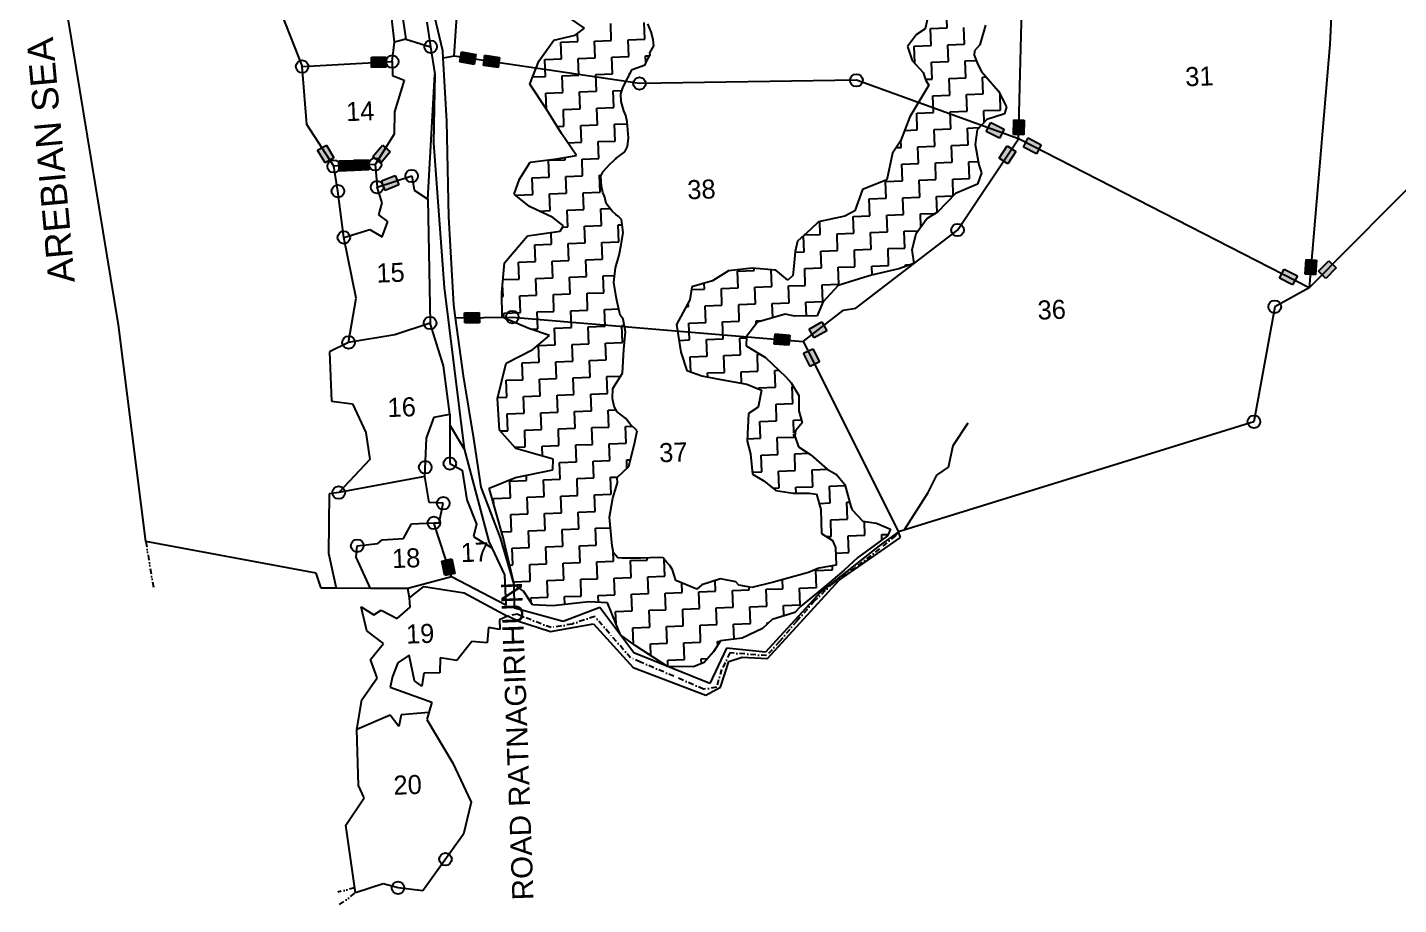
# Model space of a CAD drawing. Header units: metres. Extents: x 317461 to 319444, y 1889821 to 1891330.
# Drawn here: x 317461 to 318734, y 1889821 to 1890636 of the extents above; entities that cross this region are included whole.
import ezdxf

# ---------------------------------------------------------------- set-up
doc = ezdxf.new("R2010")
doc.units = ezdxf.units.M
doc.header["$MEASUREMENT"] = 0
doc.linetypes.add('DASHDOT', pattern=[1, 0.5, -0.25, 0, -0.25])
doc.linetypes.add('DIVIDE', pattern=[1.25, 0.5, -0.25, 0, -0.25, 0, -0.25])
for name, color, linetype in [('LINE_WATER', 4, 'Continuous'), ('OFF', 1, 'Continuous'), ('POLY-ROAD', 30, 'Continuous'), ('POLY_HATCH', 12, 'Continuous'), ('POLY_PARCEL', 6, 'Continuous'), ('POLY_WATER', 4, 'Continuous'), ('TEXT_MAPOUT', 7, 'Continuous'), ('TEXT_PARCEL', 7, 'Continuous'), ('V_BOUND_LINE', 7, 'Continuous'), ('V_BOUND_STREAM_LINE', 7, 'DASHDOT'), ('V_DIVIDE_LINE', 7, 'DIVIDE')]:
    doc.layers.add(name, color=color, linetype=linetype)
doc.styles.get("Standard").update_dxf_attribs({"font": 'arial.ttf'})
doc.styles.add('TEXT_MAP', font='KRDEV050.TTF')

msp = doc.modelspace()

# ---------------------------------------------------------------- hatches: boundary and pattern name
for points in [[(317780.8, 1890608.1), (317781, 1890598.6), (317794.6, 1890598.8), (317794.5, 1890608.2)], [(317864.4, 1890613.1), (317862.8, 1890603.8), (317876.3, 1890601.5), (317877.9, 1890610.8)], [(317898.4, 1890598.5), (317899.8, 1890607.9), (317886.2, 1890609.9), (317884.8, 1890600.5)], [(318363.9, 1890532.8), (318368.2, 1890541.2), (318356, 1890547.5), (318351.7, 1890539.1)], [(318386.9, 1890549.7), (318377.4, 1890550), (318377.1, 1890536.3), (318386.5, 1890536)], [(317737.8, 1890509.9), (317746, 1890514.6), (317739.1, 1890526.5), (317730.9, 1890521.7)], [(317798.2, 1890520.3), (317791, 1890526.4), (317782.2, 1890515.9), (317789.5, 1890509.8)], [(318363.7, 1890514.3), (318371.6, 1890509.1), (318379.1, 1890520.5), (318371.2, 1890525.7)], [(318398.3, 1890518.4), (318402.6, 1890526.8), (318390.5, 1890533.1), (318386.2, 1890524.7)], [(317764.5, 1890502.8), (317764.2, 1890512.3), (317750.5, 1890511.9), (317750.8, 1890502.4)], [(317778.4, 1890503.4), (317778.1, 1890512.9), (317764.5, 1890512.5), (317764.7, 1890503)], [(317806.3, 1890489.5), (317802.8, 1890498.3), (317790.1, 1890493.2), (317793.6, 1890484.4)], [(318628.3, 1890411.2), (318624, 1890402.8), (318636.1, 1890396.6), (318640.5, 1890405)], [(318658.3, 1890419.5), (318648.8, 1890420.2), (318647.8, 1890406.6), (318657.3, 1890405.9)], [(318676.6, 1890412.4), (318669.8, 1890419), (318660.2, 1890409.3), (318666.9, 1890402.7)], [(317881.2, 1890361.5), (317881, 1890371), (317867.3, 1890370.8), (317867.5, 1890361.3)], [(318203.7, 1890354.1), (318199, 1890362.4), (318187.1, 1890355.6), (318191.8, 1890347.4)], [(318168.4, 1890340.6), (318169.2, 1890350), (318155.6, 1890351.2), (318154.8, 1890341.7)], [(318188.3, 1890320.8), (318196.7, 1890325.1), (318190.6, 1890337.3), (318182.1, 1890333.1)], [(317855.5, 1890142), (317846.3, 1890140), (317849.1, 1890126.7), (317858.4, 1890128.6)]]:
    msp.add_hatch(color=256).paths.add_polyline_path(points)

# ---------------------------------------------------------------- linework, layer by layer
for p, q in [((317780.8, 1890608.1), (317794.5, 1890608.2)), ((317781, 1890598.6), (317780.8, 1890608.1)), ((317794.5, 1890608.2), (317794.6, 1890598.8)), ((317862.8, 1890603.8), (317864.4, 1890613.1)), ((317876.3, 1890601.5), (317862.8, 1890603.8)), ((317864.4, 1890613.1), (317877.9, 1890610.8)), ((317877.9, 1890610.8), (317876.3, 1890601.5)), ((317884.8, 1890600.5), (317886.2, 1890609.9)), ((317886.2, 1890609.9), (317899.8, 1890607.9)), ((317899.8, 1890607.9), (317898.4, 1890598.5)), ((317794.6, 1890598.8), (317781, 1890598.6)), ((317898.4, 1890598.5), (317884.8, 1890600.5)), ((318351.7, 1890539.1), (318356, 1890547.5)), ((318363.9, 1890532.8), (318351.7, 1890539.1)), ((318356, 1890547.5), (318368.2, 1890541.2)), ((318368.2, 1890541.2), (318363.9, 1890532.8)), ((318377.1, 1890536.3), (318377.4, 1890550)), ((318377.4, 1890550), (318386.9, 1890549.7)), ((318386.9, 1890549.7), (318386.5, 1890536)), ((317730.9, 1890521.7), (317739.1, 1890526.5)), ((317739.1, 1890526.5), (317746, 1890514.6)), ((317782.2, 1890515.9), (317791, 1890526.4)), ((317791, 1890526.4), (317798.2, 1890520.3)), ((318363.7, 1890514.3), (318371.2, 1890525.7)), ((318371.2, 1890525.7), (318379.1, 1890520.5)), ((318386.5, 1890536), (318377.1, 1890536.3)), ((318386.2, 1890524.7), (318390.5, 1890533.1)), ((318398.3, 1890518.4), (318386.2, 1890524.7)), ((318390.5, 1890533.1), (318402.6, 1890526.8)), ((318402.6, 1890526.8), (318398.3, 1890518.4)), ((317737.8, 1890509.9), (317730.9, 1890521.7)), ((317746, 1890514.6), (317737.8, 1890509.9)), ((317750.5, 1890511.9), (317764.2, 1890512.3)), ((317764.2, 1890512.3), (317764.5, 1890502.8)), ((317764.5, 1890512.5), (317778.1, 1890512.9)), ((317764.7, 1890503), (317764.5, 1890512.5)), ((317778.1, 1890512.9), (317778.4, 1890503.4)), ((317789.5, 1890509.8), (317782.2, 1890515.9)), ((317798.2, 1890520.3), (317789.5, 1890509.8)), ((318371.6, 1890509.1), (318363.7, 1890514.3)), ((318379.1, 1890520.5), (318371.6, 1890509.1)), ((317750.8, 1890502.4), (317750.5, 1890511.9)), ((317764.5, 1890502.8), (317750.8, 1890502.4)), ((317778.4, 1890503.4), (317764.7, 1890503)), ((317790.1, 1890493.2), (317802.8, 1890498.3)), ((317793.6, 1890484.4), (317790.1, 1890493.2)), ((317806.3, 1890489.5), (317793.6, 1890484.4)), ((317802.8, 1890498.3), (317806.3, 1890489.5)), ((318624, 1890402.8), (318628.3, 1890411.2)), ((318628.3, 1890411.2), (318640.5, 1890405)), ((318647.8, 1890406.6), (318648.8, 1890420.2)), ((318648.8, 1890420.2), (318658.3, 1890419.5)), ((318658.3, 1890419.5), (318657.3, 1890405.9)), ((318660.2, 1890409.3), (318669.8, 1890419)), ((318676.6, 1890412.4), (318666.9, 1890402.7)), ((318669.8, 1890419), (318676.6, 1890412.4)), ((318636.1, 1890396.6), (318624, 1890402.8)), ((318640.5, 1890405), (318636.1, 1890396.6)), ((318657.3, 1890405.9), (318647.8, 1890406.6)), ((318666.9, 1890402.7), (318660.2, 1890409.3)), ((317867.3, 1890370.8), (317881, 1890371)), ((317867.5, 1890361.3), (317867.3, 1890370.8)), ((317881.2, 1890361.5), (317867.5, 1890361.3)), ((317881, 1890371), (317881.2, 1890361.5)), ((318187.1, 1890355.6), (318199, 1890362.4)), ((318199, 1890362.4), (318203.7, 1890354.1)), ((318154.8, 1890341.7), (318155.6, 1890351.2)), ((318155.6, 1890351.2), (318169.2, 1890350)), ((318169.2, 1890350), (318168.4, 1890340.6)), ((318191.8, 1890347.4), (318187.1, 1890355.6)), ((318203.7, 1890354.1), (318191.8, 1890347.4)), ((318168.4, 1890340.6), (318154.8, 1890341.7)), ((318182.1, 1890333.1), (318190.6, 1890337.3)), ((318190.6, 1890337.3), (318196.7, 1890325.1)), ((318188.3, 1890320.8), (318182.1, 1890333.1)), ((318196.7, 1890325.1), (318188.3, 1890320.8)), ((317846.3, 1890140), (317855.5, 1890142)), ((317849.1, 1890126.7), (317846.3, 1890140)), ((317855.5, 1890142), (317858.4, 1890128.6)), ((317858.4, 1890128.6), (317849.1, 1890126.7))]:
    msp.add_line(p, q)
for centre in [(317835.8, 1890617.9), (317716.5, 1890599.4), (317800.1, 1890604.1), (318029.7, 1890583.7), (318231.1, 1890586.7), (317745.8, 1890506.8), (317784.3, 1890508.6), (317818.2, 1890497.8), (317749.7, 1890483.7), (317786.1, 1890487.4), (318325, 1890447.6), (317755.2, 1890440.7), (317911.6, 1890366.7), (318619.5, 1890376.3), (317835.3, 1890361.2), (317759.6, 1890343.2), (318600.2, 1890269.5), (317830.8, 1890227.2), (317853.6, 1890230.7), (317750.5, 1890203.7), (317847.5, 1890193.8), (317838.8, 1890175.5), (317767.7, 1890154.3), (317849.6, 1889863.1), (317805.5, 1889836.5)]:
    msp.add_circle(centre, 5.85)
at = {"layer": 'LINE_WATER'}
for p, q in [((318321.1, 1890247.4), (318334.9, 1890268.6)), ((318316.5, 1890227.3), (318321.1, 1890247.4)), ((318297.6, 1890203.8), (318305.8, 1890219.9)), ((318305.8, 1890219.9), (318316.5, 1890227.3)), ((318275.5, 1890168.9), (318297.6, 1890203.8))]:
    msp.add_line(p, q, dxfattribs=at)
at = {"layer": 'OFF'}
for p, q in [((317816.3, 1890105.8), (317814.5, 1890114.6)), ((317816.9, 1890097.2), (317816.3, 1890105.8)), ((317916.5, 1890084.6), (317907.1, 1890089))]:
    msp.add_line(p, q, dxfattribs=at)
at = {"layer": 'POLY-ROAD'}
for p, q in [((317847, 1890614.1), (317827.7, 1890696.2)), ((317832.4, 1890640.8), (317835.8, 1890617.9)), ((317835.8, 1890617.9), (317839.6, 1890592.5)), ((317847.4, 1890607.2), (317847, 1890614.1)), ((317850.9, 1890548.7), (317847.4, 1890607.2)), ((317839.6, 1890592.5), (317838.5, 1890528.7)), ((317852.7, 1890460), (317850.9, 1890548.7)), ((317838.5, 1890528.7), (317848.3, 1890394.3)), ((317857.2, 1890378), (317852.7, 1890460)), ((317848.3, 1890394.3), (317866.8, 1890244.2)), ((317858.9, 1890365.9), (317857.2, 1890378)), ((317866.4, 1890312.2), (317858.9, 1890365.9)), ((317875.9, 1890254), (317866.4, 1890312.2)), ((317882.6, 1890208.7), (317875.9, 1890254)), ((317866.8, 1890244.2), (317889.8, 1890158.1)), ((317900.6, 1890161.5), (317882.6, 1890208.7)), ((317889.8, 1890158.1), (317892.5, 1890152.5)), ((317913.2, 1890118.2), (317900.6, 1890161.5)), ((317892.5, 1890152.5), (317904.3, 1890127.3)), ((317904.3, 1890127.3), (317905.6, 1890099)), ((317913.7, 1890096.4), (317913.2, 1890118.2))]:
    msp.add_line(p, q, dxfattribs=at)
at = {"layer": 'POLY_HATCH'}
for p, q in [((318300.4, 1890659.1), (318294.8, 1890634.4)), ((317978.5, 1890635.1), (317957.2, 1890649.6)), ((317950.2, 1890624.1), (317969.9, 1890628.6)), ((317969.9, 1890628.6), (317978.5, 1890635.1)), ((318040.4, 1890631.7), (318037.4, 1890639.2)), ((318042.3, 1890624.6), (318040.4, 1890631.7)), ((318286.8, 1890629.2), (318278.5, 1890618)), ((318294.8, 1890634.4), (318286.8, 1890629.2)), ((318350.9, 1890637.8), (318345.8, 1890619.6)), ((317936.4, 1890604.4), (317950.2, 1890624.1)), ((318039.4, 1890612.1), (318043, 1890618.7)), ((318043, 1890618.7), (318042.3, 1890624.6)), ((318278.5, 1890618), (318282.8, 1890605.1)), ((318340.7, 1890614.1), (318340.3, 1890609.9)), ((318345.8, 1890619.6), (318340.7, 1890614.1)), ((317927.8, 1890583.1), (317936.4, 1890604.4)), ((318034.9, 1890601), (318036.4, 1890604.9)), ((318036.4, 1890604.9), (318039.5, 1890610.4)), ((318039.5, 1890610.4), (318039.4, 1890612.1)), ((318282.8, 1890605.1), (318293, 1890594)), ((318340.3, 1890609.9), (318343.8, 1890601.5)), ((318343.8, 1890601.5), (318347.2, 1890594.8)), ((318014.4, 1890580.6), (318023, 1890596.7)), ((318023, 1890596.7), (318034.9, 1890601)), ((318293, 1890594), (318295.5, 1890586.5)), ((318347.2, 1890594.8), (318363, 1890576.5)), ((317943.8, 1890559.3), (317927.8, 1890583.1)), ((318012.4, 1890574), (318014.4, 1890580.6)), ((318298.3, 1890582.2), (318280.8, 1890552.7)), ((318295.5, 1890586.5), (318298.3, 1890582.2)), ((318363, 1890576.5), (318370.4, 1890561.9)), ((318012.7, 1890566.9), (318012.4, 1890574)), ((318015.2, 1890558.3), (318012.7, 1890566.9)), ((317957.2, 1890537.4), (317943.8, 1890559.3)), ((318017, 1890554), (318015.2, 1890558.3)), ((318018.3, 1890548.1), (318017, 1890554)), ((318280.8, 1890552.7), (318271.9, 1890530.1)), ((318352.3, 1890550.2), (318343.1, 1890540.8)), ((318368.5, 1890555.5), (318352.3, 1890550.2)), ((318370.4, 1890561.9), (318368.5, 1890555.5)), ((318019.4, 1890533.4), (318018.3, 1890548.1)), ((318343.1, 1890540.8), (318341.5, 1890527)), ((317971.2, 1890516.9), (317957.2, 1890537.4)), ((318016, 1890520.2), (318018.6, 1890525.2)), ((318018.6, 1890525.2), (318019.4, 1890533.4)), ((318271.9, 1890530.1), (318264.6, 1890518.9)), ((318341.5, 1890527), (318344.9, 1890508.1)), ((317928.3, 1890510.5), (317952.9, 1890513.8)), ((317952.9, 1890513.8), (317971.2, 1890516.9)), ((318002.3, 1890508.8), (318009.1, 1890515)), ((318009.1, 1890515), (318016, 1890520.2)), ((318264.6, 1890518.9), (318259.5, 1890494.2)), ((317918.2, 1890494.9), (317928.3, 1890510.5)), ((317993.9, 1890497.6), (317996, 1890502)), ((317996, 1890502), (318002.3, 1890508.8)), ((318347.2, 1890500.8), (318343.4, 1890490.1)), ((318344.9, 1890508.1), (318347.2, 1890500.8)), ((317913.2, 1890480.8), (317918.2, 1890494.9)), ((317994.3, 1890488.3), (317993.9, 1890497.6)), ((317995.6, 1890482.4), (317994.3, 1890488.3)), ((318259.5, 1890494.2), (318236.9, 1890485.2)), ((318343.4, 1890490.1), (318323.1, 1890481.4)), ((317927.7, 1890469.4), (317913.2, 1890480.8)), ((317997.4, 1890478.1), (317995.6, 1890482.4)), ((317998.7, 1890472.1), (317997.4, 1890478.1)), ((318236.9, 1890485.2), (318229.5, 1890465.3)), ((318323.1, 1890481.4), (318306.7, 1890464.4)), ((317949.4, 1890459.2), (317927.7, 1890469.4)), ((318004.4, 1890465.2), (317998.7, 1890472.1)), ((318007.8, 1890462.1), (318004.4, 1890465.2)), ((318010, 1890460.5), (318007.8, 1890462.1)), ((318229.5, 1890465.3), (318220.4, 1890460.6)), ((318306.7, 1890464.4), (318296.9, 1890458.2)), ((317959, 1890451.5), (317949.4, 1890459.2)), ((317956, 1890446.6), (317959, 1890451.5)), ((318012.9, 1890457.4), (318010, 1890460.5)), ((318014.4, 1890445.4), (318012.9, 1890457.4)), ((318196, 1890455.3), (318188.6, 1890448)), ((318220.4, 1890460.6), (318196, 1890455.3)), ((318296.9, 1890458.2), (318286.2, 1890443.7)), ((317904.5, 1890417), (317925.8, 1890442.1)), ((317925.8, 1890442.1), (317956, 1890446.6)), ((318012.7, 1890434), (318014.4, 1890445.4)), ((318176.5, 1890437.2), (318174.1, 1890427.8)), ((318188.6, 1890448), (318176.5, 1890437.2)), ((318286.2, 1890443.7), (318282.5, 1890429.3)), ((318007.4, 1890412.6), (318010.8, 1890424.2)), ((318010.8, 1890424.2), (318012.7, 1890434)), ((318174.1, 1890427.8), (318173, 1890414.1)), ((318282.5, 1890429.3), (318284.5, 1890416.4)), ((317901.9, 1890389.7), (317904.5, 1890417)), ((318005.8, 1890398.9), (318007.4, 1890412.6)), ((318134.3, 1890412.2), (318112.5, 1890409.7)), ((318156.2, 1890410.3), (318134.3, 1890412.2)), ((318167.5, 1890400.9), (318156.2, 1890410.3)), ((318173, 1890414.1), (318172.2, 1890405.4)), ((318270.4, 1890411.4), (318245.2, 1890405.7)), ((318284.5, 1890416.4), (318270.4, 1890411.4)), ((318007.9, 1890385.4), (318005.8, 1890398.9)), ((318097.6, 1890400.5), (318078.2, 1890394.8)), ((318112.5, 1890409.7), (318097.6, 1890400.5)), ((318172.2, 1890405.4), (318167.5, 1890400.9)), ((318230, 1890400.9), (318214.3, 1890396.1)), ((318245.2, 1890405.7), (318230, 1890400.9)), ((317902.1, 1890366.7), (317901.9, 1890389.7)), ((318009.1, 1890381), (318007.9, 1890385.4)), ((318078.2, 1890394.8), (318076.4, 1890382.8)), ((318214.3, 1890396.1), (318200, 1890380.7)), ((318011.8, 1890368.6), (318009.1, 1890381)), ((318076.4, 1890382.8), (318064, 1890359.7)), ((318200, 1890380.7), (318194.7, 1890367.8)), ((317927.1, 1890356.2), (317902.1, 1890366.7)), ((318014.6, 1890364.9), (318011.8, 1890368.6)), ((318016.7, 1890353), (318014.6, 1890364.9)), ((318064, 1890359.7), (318068.2, 1890334.2)), ((318139.3, 1890362.1), (318129, 1890348.6)), ((318164.9, 1890369.4), (318139.3, 1890362.1)), ((318174, 1890367.6), (318164.9, 1890369.4)), ((318194.7, 1890367.8), (318174, 1890367.6)), ((317946.2, 1890349.7), (317927.1, 1890356.2)), ((317930.7, 1890336.7), (317946.2, 1890349.7)), ((318015.1, 1890336.6), (318016.7, 1890353)), ((318129, 1890348.6), (318128.9, 1890340)), ((317906, 1890323.9), (317930.7, 1890336.7)), ((318013.8, 1890314.7), (318015.1, 1890336.6)), ((318068.2, 1890334.2), (318073.7, 1890317)), ((318128.9, 1890340), (318146.8, 1890329.1)), ((317897.9, 1890291.1), (317906, 1890323.9)), ((318146.8, 1890329.1), (318165.5, 1890311.2)), ((318005, 1890300.4), (318013.8, 1890314.7)), ((318073.7, 1890317), (318087.5, 1890312)), ((318087.5, 1890312), (318101.8, 1890309.3)), ((318101.8, 1890309.3), (318129.3, 1890304.3)), ((318165.5, 1890311.2), (318170.5, 1890305.6)), ((318004.8, 1890291.1), (318005, 1890300.4)), ((318129.3, 1890304.3), (318143.1, 1890298.8)), ((318143.1, 1890298.8), (318139.9, 1890282.9)), ((318170.5, 1890305.6), (318177.7, 1890293.9)), ((317899.7, 1890261.6), (317897.9, 1890291.1)), ((318006.2, 1890283.6), (318004.8, 1890291.1)), ((318009.1, 1890278.8), (318006.2, 1890283.6)), ((318139.9, 1890282.9), (318130.8, 1890277.1)), ((318177.7, 1890293.9), (318177.7, 1890279.6)), ((318017, 1890272.5), (318009.1, 1890278.8)), ((318021, 1890267.2), (318017, 1890272.5)), ((318130.8, 1890277.1), (318129.6, 1890251.6)), ((318177.7, 1890279.6), (318180.8, 1890268.6)), ((317914.9, 1890244.5), (317899.7, 1890261.6)), ((318027.7, 1890260.9), (318021, 1890267.2)), ((318025.4, 1890250.5), (318027.7, 1890260.9)), ((318174.7, 1890261), (318173.8, 1890256.2)), ((318180.8, 1890268.6), (318174.7, 1890261)), ((318019.7, 1890227.9), (318025.4, 1890250.5)), ((318129.6, 1890251.6), (318132.8, 1890239.7)), ((318173.8, 1890256.2), (318177.3, 1890246.3)), ((318177.3, 1890246.3), (318188.7, 1890238.7)), ((317949.5, 1890234.7), (317914.9, 1890244.5)), ((317949.1, 1890224.7), (317949.5, 1890234.7)), ((318132.8, 1890239.7), (318134.6, 1890220.7)), ((318188.7, 1890238.7), (318204.1, 1890225.5)), ((317914.7, 1890217.7), (317949.1, 1890224.7)), ((318009.1, 1890217.7), (318019.7, 1890227.9)), ((318134.6, 1890220.7), (318145.2, 1890214.5)), ((318204.1, 1890225.5), (318212.7, 1890220.6)), ((318212.7, 1890220.6), (318220.5, 1890211.3)), ((317890, 1890207.7), (317914.7, 1890217.7)), ((317903.1, 1890161.9), (317890, 1890207.7)), ((318004.9, 1890198.5), (318009.3, 1890212.8)), ((318009.3, 1890212.8), (318009.1, 1890217.7)), ((318145.2, 1890214.5), (318156.4, 1890205.7)), ((318220.5, 1890211.3), (318226, 1890190.9)), ((318001.8, 1890180.9), (318004.9, 1890198.5)), ((318156.4, 1890205.7), (318172.3, 1890203)), ((318172.3, 1890203), (318187.1, 1890203)), ((318187.1, 1890203), (318194.2, 1890202.2)), ((318194.2, 1890202.2), (318198, 1890188.1)), ((318198, 1890188.1), (318198.8, 1890165.8)), ((318226, 1890190.9), (318227.2, 1890187.8)), ((318227.2, 1890187.8), (318237.1, 1890177)), ((318003.6, 1890160.8), (318001.8, 1890180.9)), ((318237.1, 1890177), (318249.9, 1890175.4)), ((318249.9, 1890175.4), (318262.7, 1890169.7)), ((318262.7, 1890169.7), (318259.9, 1890163.4)), ((317913.2, 1890118.2), (317903.1, 1890161.9)), ((318004.4, 1890154.3), (318003.6, 1890160.8)), ((318198.8, 1890165.8), (318208.9, 1890159.1)), ((318208.9, 1890159.1), (318211.8, 1890152.7)), ((318259.9, 1890163.4), (318232.5, 1890143.3)), ((318005.7, 1890147.8), (318004.4, 1890154.3)), ((318009.7, 1890143.1), (318005.7, 1890147.8)), ((318013.5, 1890142.7), (318009.7, 1890143.1)), ((318031, 1890142.8), (318013.5, 1890142.7)), ((318047.9, 1890143.4), (318031, 1890142.8)), ((318051.7, 1890143), (318047.9, 1890143.4)), ((318055.2, 1890138.7), (318051.7, 1890143)), ((318211.8, 1890152.7), (318212.4, 1890136.3)), ((318232.5, 1890143.3), (318219.8, 1890131.5)), ((318058, 1890136.1), (318055.2, 1890138.7)), ((318060.3, 1890131.8), (318058, 1890136.1)), ((318063.4, 1890122.1), (318060.3, 1890131.8)), ((318196.2, 1890133.6), (318186.5, 1890129.4)), ((318212.4, 1890136.3), (318196.2, 1890133.6)), ((318219.8, 1890131.5), (318207.5, 1890121)), ((317921.9, 1890112.2), (317913.2, 1890118.2)), ((318082.8, 1890114.1), (318063.4, 1890122.1)), ((318087.6, 1890118.1), (318082.8, 1890114.1)), ((318104.8, 1890123.7), (318087.6, 1890118.1)), ((318119.1, 1890120.9), (318104.8, 1890123.7)), ((318122, 1890117.8), (318119.1, 1890120.9)), ((318134.1, 1890115.5), (318122, 1890117.8)), ((318154.1, 1890120.6), (318134.1, 1890115.5)), ((318165.4, 1890123.7), (318154.1, 1890120.6)), ((318186.5, 1890129.4), (318165.4, 1890123.7)), ((318207.5, 1890121), (318194.3, 1890110.2)), ((317930.3, 1890099.3), (317921.9, 1890112.2)), ((318194.3, 1890110.2), (318179.2, 1890098)), ((317949.4, 1890098.4), (317930.3, 1890099.3)), ((317982.7, 1890102.3), (317949.4, 1890098.4)), ((317999.9, 1890101.3), (317982.7, 1890102.3)), ((318012, 1890071.5), (317999.9, 1890101.3)), ((318174, 1890092.4), (318153, 1890085.8)), ((318179.2, 1890098), (318174, 1890092.4)), ((318153, 1890085.8), (318143.8, 1890077.5)), ((318025.7, 1890061.6), (318012, 1890071.5)), ((318125, 1890068.4), (318105, 1890066.1)), ((318143.8, 1890077.5), (318125, 1890068.4)), ((318055.8, 1890042.1), (318025.7, 1890061.6)), ((318098.5, 1890055.8), (318089.9, 1890045.9)), ((318105, 1890066.1), (318098.5, 1890055.8)), ((318079.9, 1890041.9), (318055.8, 1890042.1)), ((318089.9, 1890045.9), (318079.9, 1890041.9))]:
    msp.add_line(p, q, dxfattribs=at)
at = {"layer": 'POLY_HATCH', "linetype": 'Continuous'}
for p, q in [((318003.5, 1890623.8), (318003, 1890639.4)), ((318034.7, 1890625), (318034.2, 1890640.5)), ((318315.4, 1890635.3), (318314.8, 1890650.9)), ((317972.4, 1890622.7), (317972.1, 1890630.2)), ((318299.8, 1890634.7), (318315.4, 1890635.3)), ((318300.4, 1890619.1), (318299.8, 1890634.7)), ((318331.5, 1890620.2), (318331, 1890635.8)), ((317956.8, 1890622.1), (317972.4, 1890622.7)), ((317957.3, 1890606.5), (317956.8, 1890622.1)), ((317987.9, 1890623.2), (318003.5, 1890623.8)), ((317988.5, 1890607.6), (317987.9, 1890623.2)), ((318019.1, 1890624.4), (318034.7, 1890625)), ((318019.7, 1890608.8), (318019.1, 1890624.4)), ((318284.8, 1890618.5), (318300.4, 1890619.1)), ((318285.3, 1890602.9), (318284.8, 1890618.5)), ((318315.9, 1890619.7), (318331.5, 1890620.2)), ((318316.5, 1890604.1), (318315.9, 1890619.7)), ((317941.7, 1890605.9), (317957.3, 1890606.5)), ((317942.3, 1890590.3), (317941.7, 1890605.9)), ((317972.9, 1890607.1), (317988.5, 1890607.6)), ((317973.5, 1890591.5), (317972.9, 1890607.1)), ((318004.1, 1890608.2), (318019.7, 1890608.8)), ((318004.7, 1890592.6), (318004.1, 1890608.2)), ((318035.3, 1890609.4), (318038.2, 1890609.5)), ((318035.5, 1890602.7), (318035.3, 1890609.4)), ((318284.8, 1890602.9), (318285.3, 1890602.9)), ((318300.9, 1890603.5), (318316.5, 1890604.1)), ((318301.5, 1890587.9), (318300.9, 1890603.5)), ((318332.1, 1890604.7), (318342, 1890605)), ((318332.7, 1890589.1), (318332.1, 1890604.7)), ((317930.5, 1890589.9), (317942.3, 1890590.3)), ((317957.9, 1890590.9), (317973.5, 1890591.5)), ((317958.5, 1890575.3), (317957.9, 1890590.9)), ((317989.1, 1890592), (318004.7, 1890592.6)), ((317989.7, 1890576.5), (317989.1, 1890592)), ((318020.3, 1890593.2), (318021.2, 1890593.2)), ((318020.3, 1890591.7), (318020.3, 1890593.2)), ((318317.1, 1890588.5), (318332.7, 1890589.1)), ((318317.7, 1890572.9), (318317.1, 1890588.5)), ((318348.3, 1890589.6), (318351.5, 1890589.8)), ((318348.8, 1890574), (318348.3, 1890589.6)), ((317974.1, 1890575.9), (317989.7, 1890576.5)), ((317974.6, 1890560.3), (317974.1, 1890575.9)), ((318005.3, 1890577), (318013.4, 1890577.3)), ((318005.8, 1890561.4), (318005.3, 1890577)), ((318295.1, 1890587.7), (318301.5, 1890587.9)), ((317942.9, 1890574.7), (317958.5, 1890575.3)), ((317943.4, 1890559.8), (317942.9, 1890574.7)), ((318302.1, 1890572.3), (318317.7, 1890572.9)), ((318302.6, 1890556.7), (318302.1, 1890572.3)), ((318333.3, 1890573.5), (318348.8, 1890574)), ((318333.8, 1890557.9), (318333.3, 1890573.5)), ((318365, 1890559), (318364.5, 1890573.6)), ((317959.1, 1890559.7), (317974.6, 1890560.3)), ((317959.6, 1890544.1), (317959.1, 1890559.7)), ((317990.2, 1890560.9), (318005.8, 1890561.4)), ((317990.8, 1890545.3), (317990.2, 1890560.9)), ((318287.1, 1890556.2), (318302.6, 1890556.7)), ((318287.6, 1890540.6), (318287.1, 1890556.2)), ((318318.2, 1890557.3), (318333.8, 1890557.9)), ((318318.8, 1890541.7), (318318.2, 1890557.3)), ((318349.4, 1890558.5), (318365, 1890559)), ((318349.8, 1890547.6), (318349.4, 1890558.5)), ((317953.2, 1890543.9), (317959.6, 1890544.1)), ((317975.2, 1890544.7), (317990.8, 1890545.3)), ((317975.8, 1890529.1), (317975.2, 1890544.7)), ((318006.4, 1890545.8), (318018.4, 1890546.3)), ((318007, 1890530.3), (318006.4, 1890545.8)), ((318275.9, 1890540.1), (318287.6, 1890540.6)), ((318303.2, 1890541.1), (318318.8, 1890541.7)), ((318303.8, 1890525.6), (318303.2, 1890541.1)), ((318334.4, 1890542.3), (318344.9, 1890542.7)), ((318335, 1890526.7), (318334.4, 1890542.3)), ((317963.2, 1890528.6), (317975.8, 1890529.1)), ((317991.4, 1890529.7), (318007, 1890530.3)), ((317992, 1890514.1), (317991.4, 1890529.7)), ((318272.6, 1890524.4), (318272.4, 1890531.3)), ((318288.2, 1890525), (318303.8, 1890525.6)), ((318288.8, 1890509.4), (318288.2, 1890525)), ((318319.4, 1890526.1), (318335, 1890526.7)), ((318320, 1890510.5), (318319.4, 1890526.1)), ((317945.2, 1890512.4), (317960.8, 1890512.9)), ((317945.8, 1890496.8), (317945.2, 1890512.4)), ((317960.8, 1890512.9), (317960.7, 1890515.1)), ((317976.4, 1890513.5), (317992, 1890514.1)), ((317976.9, 1890497.9), (317976.4, 1890513.5)), ((318007.6, 1890514.7), (318008.8, 1890514.7)), ((318007.6, 1890513.6), (318007.6, 1890514.7)), ((318268.1, 1890524.2), (318272.6, 1890524.4)), ((318273.2, 1890508.8), (318288.8, 1890509.4)), ((318273.8, 1890493.2), (318273.2, 1890508.8)), ((318304.4, 1890510), (318320, 1890510.5)), ((318304.9, 1890494.4), (318304.4, 1890510)), ((318335.5, 1890511.1), (318344.3, 1890511.4)), ((318336.1, 1890495.5), (318335.5, 1890511.1)), ((317930.2, 1890496.2), (317945.8, 1890496.8)), ((317930.7, 1890480.6), (317930.2, 1890496.2)), ((317961.4, 1890497.4), (317976.9, 1890497.9)), ((317961.9, 1890481.8), (317961.4, 1890497.4)), ((317992.5, 1890498.5), (317993.9, 1890498.6)), ((317993.1, 1890482.9), (317992.5, 1890498.5)), ((318258.2, 1890492.6), (318273.8, 1890493.2)), ((318258.7, 1890477.1), (318258.2, 1890492.6)), ((318289.3, 1890493.8), (318304.9, 1890494.4)), ((318289.9, 1890478.2), (318289.3, 1890493.8)), ((318320.5, 1890494.9), (318336.1, 1890495.5)), ((318321.1, 1890479.4), (318320.5, 1890494.9)), ((317915.1, 1890480), (317930.7, 1890480.6)), ((317915.2, 1890479.3), (317915.1, 1890480)), ((317946.3, 1890481.2), (317961.9, 1890481.8)), ((317946.9, 1890465.6), (317946.3, 1890481.2)), ((317977.5, 1890482.3), (317993.1, 1890482.9)), ((317978.1, 1890466.7), (317977.5, 1890482.3)), ((318243.1, 1890476.5), (318258.7, 1890477.1)), ((318243.7, 1890460.9), (318243.1, 1890476.5)), ((318274.3, 1890477.6), (318289.9, 1890478.2)), ((318274.9, 1890462), (318274.3, 1890477.6)), ((318305.5, 1890478.8), (318321.1, 1890479.4)), ((318306.1, 1890464), (318305.5, 1890478.8)), ((317936.6, 1890465.2), (317946.9, 1890465.6)), ((317962.5, 1890466.2), (317978.1, 1890466.7)), ((317963.1, 1890450.6), (317962.5, 1890466.2)), ((317993.7, 1890467.3), (318002.4, 1890467.6)), ((317994.3, 1890451.7), (317993.7, 1890467.3)), ((318259.3, 1890461.5), (318274.9, 1890462)), ((318259.9, 1890445.9), (318259.3, 1890461.5)), ((318290.5, 1890462.6), (318304.7, 1890463.1)), ((318290.9, 1890450.2), (318290.5, 1890462.6)), ((317958.3, 1890450.4), (317963.1, 1890450.6)), ((317978.7, 1890451.2), (317994.3, 1890451.7)), ((317979.2, 1890435.6), (317978.7, 1890451.2)), ((318009.8, 1890452.3), (318013.5, 1890452.4)), ((318010.4, 1890436.7), (318009.8, 1890452.3)), ((318197.5, 1890443.6), (318197.1, 1890455.5)), ((318228.1, 1890460.3), (318243.7, 1890460.9)), ((318228.7, 1890444.7), (318228.1, 1890460.3)), ((317948.1, 1890434.4), (317947.6, 1890445.3)), ((317963.6, 1890435), (317979.2, 1890435.6)), ((317994.8, 1890436.1), (318010.4, 1890436.7)), ((317995.4, 1890420.5), (317994.8, 1890436.1)), ((318182.5, 1890427.4), (318182, 1890442)), ((318183.1, 1890443.1), (318197.5, 1890443.6)), ((318213.1, 1890444.2), (318228.7, 1890444.7)), ((318213.7, 1890428.6), (318213.1, 1890444.2)), ((318244.3, 1890445.3), (318259.9, 1890445.9)), ((318244.9, 1890429.7), (318244.3, 1890445.3)), ((318275.5, 1890446.4), (318288.6, 1890446.9)), ((318276, 1890430.9), (318275.5, 1890446.4)), ((317932.5, 1890433.8), (317948.1, 1890434.4)), ((317933, 1890418.3), (317932.5, 1890433.8)), ((317964.2, 1890419.4), (317963.6, 1890435)), ((318174, 1890427.1), (318182.5, 1890427.4)), ((318198.1, 1890428), (318213.7, 1890428.6)), ((318198.7, 1890412.4), (318198.1, 1890428)), ((318229.3, 1890429.1), (318244.9, 1890429.7)), ((318229.8, 1890413.5), (318229.3, 1890429.1)), ((318260.5, 1890430.3), (318276, 1890430.9)), ((318261, 1890414.7), (318260.5, 1890430.3)), ((317917.4, 1890417.7), (317933, 1890418.3)), ((317918, 1890402.1), (317917.4, 1890417.7)), ((317948.6, 1890418.8), (317964.2, 1890419.4)), ((317949.2, 1890403.2), (317948.6, 1890418.8)), ((317979.8, 1890420), (317995.4, 1890420.5)), ((317980.4, 1890404.4), (317979.8, 1890420)), ((318120.7, 1890409.5), (318136.3, 1890410.1)), ((318136.3, 1890410.1), (318136.2, 1890412)), ((318152.5, 1890395.1), (318151.9, 1890410.6)), ((318183.1, 1890411.8), (318198.7, 1890412.4)), ((318183.6, 1890396.2), (318183.1, 1890411.8)), ((318214.3, 1890413), (318229.8, 1890413.5)), ((318214.8, 1890397.4), (318214.3, 1890413)), ((318245.4, 1890414.1), (318261, 1890414.7)), ((318245.7, 1890405.8), (318245.4, 1890414.1)), ((318276.6, 1890415.3), (318281.9, 1890415.5)), ((318276.7, 1890413.6), (318276.6, 1890415.3)), ((317903.1, 1890401.5), (317918, 1890402.1)), ((317933.6, 1890402.7), (317949.2, 1890403.2)), ((317934.2, 1890387.1), (317933.6, 1890402.7)), ((317964.8, 1890403.8), (317980.4, 1890404.4)), ((317965.4, 1890388.2), (317964.8, 1890403.8)), ((317996, 1890405), (318006.5, 1890405.3)), ((317996.5, 1890389.4), (317996, 1890405)), ((318090.1, 1890392.8), (318089.9, 1890398.2)), ((318121.3, 1890393.9), (318120.7, 1890409.5)), ((318199.2, 1890396.8), (318214.8, 1890397.4)), ((317902, 1890385.9), (317903, 1890385.9)), ((317903, 1890385.9), (317902.6, 1890396.7)), ((317918.6, 1890386.5), (317934.2, 1890387.1)), ((317919.2, 1890370.9), (317918.6, 1890386.5)), ((317949.8, 1890387.6), (317965.4, 1890388.2)), ((317950.3, 1890372), (317949.8, 1890387.6)), ((317981, 1890388.8), (317996.5, 1890389.4)), ((317981.5, 1890373.2), (317981, 1890388.8)), ((318077.8, 1890392.3), (318090.1, 1890392.8)), ((318105.7, 1890393.4), (318121.3, 1890393.9)), ((318106.3, 1890377.8), (318105.7, 1890393.4)), ((318136.9, 1890394.5), (318152.5, 1890395.1)), ((318137.4, 1890378.9), (318136.9, 1890394.5)), ((318168.1, 1890395.7), (318183.6, 1890396.2)), ((318168.6, 1890380.1), (318168.1, 1890395.7)), ((318199.8, 1890381.2), (318199.2, 1890396.8)), ((317934.8, 1890371.5), (317950.3, 1890372)), ((317965.9, 1890372.6), (317981.5, 1890373.2)), ((317966.5, 1890357), (317965.9, 1890372.6)), ((317997.1, 1890373.8), (318010.6, 1890374.3)), ((317997.7, 1890358.2), (317997.1, 1890373.8)), ((318073.1, 1890376.6), (318075.1, 1890376.6)), ((318075.1, 1890376.6), (318074.9, 1890380.1)), ((318090.7, 1890377.2), (318106.3, 1890377.8)), ((318091.2, 1890361.6), (318090.7, 1890377.2)), ((318121.8, 1890378.4), (318137.4, 1890378.9)), ((318122.4, 1890362.8), (318121.8, 1890378.4)), ((318153, 1890379.5), (318168.6, 1890380.1)), ((318153.5, 1890366.2), (318153, 1890379.5)), ((318184.2, 1890380.6), (318199.8, 1890381.2)), ((318184.7, 1890367.7), (318184.2, 1890380.6)), ((317903.6, 1890370.3), (317919.2, 1890370.9)), ((317903.7, 1890366), (317903.6, 1890370.3)), ((317935.3, 1890355.9), (317934.8, 1890371.5)), ((318075.6, 1890361), (318091.2, 1890361.6)), ((318076.2, 1890345.5), (318075.6, 1890361)), ((318106.8, 1890362.2), (318122.4, 1890362.8)), ((318107.4, 1890346.6), (318106.8, 1890362.2)), ((318138, 1890363.3), (318144.4, 1890363.6)), ((318138.1, 1890360.6), (318138, 1890363.3)), ((317928.7, 1890355.6), (317935.3, 1890355.9)), ((317950.9, 1890356.5), (317966.5, 1890357)), ((317951.5, 1890340.9), (317950.9, 1890356.5)), ((317982.1, 1890357.6), (317997.7, 1890358.2)), ((317982.7, 1890342), (317982.1, 1890357.6)), ((318013.3, 1890358.8), (318015.7, 1890358.8)), ((318013.9, 1890343.2), (318013.3, 1890358.8)), ((318091.8, 1890346), (318107.4, 1890346.6)), ((318123, 1890347.2), (318129, 1890347.4)), ((318123.6, 1890331.6), (318123, 1890347.2)), ((317935.9, 1890340.3), (317951.5, 1890340.9)), ((317936.5, 1890324.7), (317935.9, 1890340.3)), ((317967.1, 1890341.4), (317982.7, 1890342)), ((317967.7, 1890325.8), (317967.1, 1890341.4)), ((317998.3, 1890342.6), (318013.9, 1890343.2)), ((317998.8, 1890327), (317998.3, 1890342.6)), ((318066.4, 1890345.1), (318076.2, 1890345.5)), ((318092.4, 1890330.4), (318091.8, 1890346)), ((317920.9, 1890324.1), (317936.5, 1890324.7)), ((317921.5, 1890308.5), (317920.9, 1890324.1)), ((317952.1, 1890325.3), (317967.7, 1890325.8)), ((317952.6, 1890309.7), (317952.1, 1890325.3)), ((317983.2, 1890326.4), (317998.8, 1890327)), ((317983.8, 1890310.8), (317983.2, 1890326.4)), ((318014.4, 1890327.6), (318014.6, 1890327.6)), ((318014.5, 1890326.1), (318014.4, 1890327.6)), ((318076.8, 1890329.9), (318092.4, 1890330.4)), ((318077.3, 1890315.7), (318076.8, 1890329.9)), ((318108, 1890331), (318123.6, 1890331.6)), ((318108.5, 1890315.4), (318108, 1890331)), ((318139.2, 1890332.2), (318141.6, 1890332.2)), ((318139.7, 1890316.6), (318139.2, 1890332.2)), ((317905.9, 1890308), (317921.5, 1890308.5)), ((317937, 1890309.1), (317952.6, 1890309.7)), ((317937.6, 1890293.5), (317937, 1890309.1)), ((317968.2, 1890310.3), (317983.8, 1890310.8)), ((317968.8, 1890294.7), (317968.2, 1890310.3)), ((317999.4, 1890311.4), (318012, 1890311.9)), ((318000, 1890295.8), (317999.4, 1890311.4)), ((318093, 1890314.8), (318108.5, 1890315.4)), ((318093.1, 1890311), (318093, 1890314.8)), ((318124.1, 1890316), (318139.7, 1890316.6)), ((318124.5, 1890305.2), (318124.1, 1890316)), ((318155.3, 1890317.1), (318159.2, 1890317.3)), ((318155.9, 1890301.5), (318155.3, 1890317.1)), ((317906.4, 1890292.4), (317905.9, 1890308)), ((317984.4, 1890295.2), (318000, 1890295.8)), ((318140.3, 1890301), (318155.9, 1890301.5)), ((318140.3, 1890299.9), (318140.3, 1890301)), ((318171.5, 1890302.1), (318172.6, 1890302.2)), ((318172.1, 1890286.5), (318171.5, 1890302.1)), ((317898.1, 1890292.1), (317906.4, 1890292.4)), ((317922, 1890292.9), (317937.6, 1890293.5)), ((317922.6, 1890277.4), (317922, 1890292.9)), ((317953.2, 1890294.1), (317968.8, 1890294.7)), ((317953.8, 1890278.5), (317953.2, 1890294.1)), ((317985, 1890279.6), (317984.4, 1890295.2)), ((318140.4, 1890285.4), (318140.9, 1890285.4)), ((318140.9, 1890285.4), (318140.8, 1890287.3)), ((318156.5, 1890285.9), (318172.1, 1890286.5)), ((318157, 1890270.4), (318156.5, 1890285.9)), ((317907, 1890276.8), (317922.6, 1890277.4)), ((317907.6, 1890261.2), (317907, 1890276.8)), ((317938.2, 1890277.9), (317953.8, 1890278.5)), ((317938.8, 1890262.3), (317938.2, 1890277.9)), ((317969.4, 1890279.1), (317985, 1890279.6)), ((317969.9, 1890263.5), (317969.4, 1890279.1)), ((318000.6, 1890280.2), (318006.9, 1890280.5)), ((318001.1, 1890264.6), (318000.6, 1890280.2)), ((318141.5, 1890269.8), (318157, 1890270.4)), ((318172.6, 1890270.9), (318180, 1890271.2)), ((318173.1, 1890258.9), (318172.6, 1890270.9)), ((317900.3, 1890260.9), (317907.6, 1890261.2)), ((317923.2, 1890261.8), (317938.8, 1890262.3)), ((317923.7, 1890246.2), (317923.2, 1890261.8)), ((317954.4, 1890262.9), (317969.9, 1890263.5)), ((317954.9, 1890247.3), (317954.4, 1890262.9)), ((317985.5, 1890264.1), (318001.1, 1890264.6)), ((317986.1, 1890248.5), (317985.5, 1890264.1)), ((318016.7, 1890265.2), (318022.9, 1890265.4)), ((318017.3, 1890249.6), (318016.7, 1890265.2)), ((318142, 1890254.2), (318141.5, 1890269.8)), ((318173.2, 1890255.3), (318173.1, 1890258.1)), ((317913.7, 1890245.8), (317923.7, 1890246.2)), ((317939.3, 1890246.7), (317954.9, 1890247.3)), ((317939.7, 1890237.5), (317939.3, 1890246.7)), ((317970.5, 1890247.9), (317986.1, 1890248.5)), ((317971.1, 1890232.3), (317970.5, 1890247.9)), ((318001.7, 1890249), (318017.3, 1890249.6)), ((318002.3, 1890233.4), (318001.7, 1890249)), ((318129.7, 1890253.7), (318142, 1890254.2)), ((318157.6, 1890254.8), (318173.2, 1890255.3)), ((318158.2, 1890239.2), (318157.6, 1890254.8)), ((317955.5, 1890231.7), (317971.1, 1890232.3)), ((317986.7, 1890232.9), (318002.3, 1890233.4)), ((317987.3, 1890217.3), (317986.7, 1890232.9)), ((318017.9, 1890234), (318021.3, 1890234.1)), ((318018.1, 1890226.4), (318017.9, 1890234)), ((318142.6, 1890238.6), (318158.2, 1890239.2)), ((318143.2, 1890223), (318142.6, 1890238.6)), ((318173.8, 1890239.7), (318186.5, 1890240.2)), ((318174.4, 1890224.2), (318173.8, 1890239.7)), ((317924.9, 1890215), (317924.7, 1890219.7)), ((317956.1, 1890216.1), (317955.5, 1890231.7)), ((318134.4, 1890222.7), (318143.2, 1890223)), ((318158.8, 1890223.6), (318174.4, 1890224.2)), ((318159.3, 1890208), (318158.8, 1890223.6)), ((318189.9, 1890224.7), (318204.5, 1890225.3)), ((318190.5, 1890209.1), (318189.9, 1890224.7)), ((317909.3, 1890214.4), (317924.9, 1890215)), ((317909.9, 1890198.8), (317909.3, 1890214.4)), ((317940.5, 1890215.6), (317956.1, 1890216.1)), ((317941.1, 1890200), (317940.5, 1890215.6)), ((317971.7, 1890216.7), (317987.3, 1890217.3)), ((317972.2, 1890201.1), (317971.7, 1890216.7)), ((318002.8, 1890217.9), (318009.5, 1890218.1)), ((318003.4, 1890202.3), (318002.8, 1890217.9)), ((318153.7, 1890207.8), (318159.3, 1890208)), ((318174.9, 1890208.6), (318190.5, 1890209.1)), ((318175.1, 1890203), (318174.9, 1890208.6)), ((318206.1, 1890209.7), (318220.8, 1890210.3)), ((318206.7, 1890194.1), (318206.1, 1890209.7)), ((317894.3, 1890198.3), (317909.9, 1890198.8)), ((317894.5, 1890191.9), (317894.3, 1890198.3)), ((317925.5, 1890199.4), (317941.1, 1890200)), ((317926, 1890183.8), (317925.5, 1890199.4)), ((317956.6, 1890200.5), (317972.2, 1890201.1)), ((317957.2, 1890185), (317956.6, 1890200.5)), ((317987.8, 1890201.7), (318003.4, 1890202.3)), ((317988.4, 1890186.1), (317987.8, 1890201.7)), ((318196.5, 1890193.7), (318206.7, 1890194.1)), ((318222.3, 1890194.7), (318224.9, 1890194.8)), ((318222.8, 1890179.1), (318222.3, 1890194.7)), ((317910.4, 1890183.2), (317926, 1890183.8)), ((317911, 1890167.6), (317910.4, 1890183.2)), ((317941.6, 1890184.4), (317957.2, 1890185)), ((317942.2, 1890168.8), (317941.6, 1890184.4)), ((317972.8, 1890185.5), (317988.4, 1890186.1)), ((317973.4, 1890169.9), (317972.8, 1890185.5)), ((317926.6, 1890168.2), (317942.2, 1890168.8)), ((317927.2, 1890152.6), (317926.6, 1890168.2)), ((317957.8, 1890169.4), (317973.4, 1890169.9)), ((317958.4, 1890153.8), (317957.8, 1890169.4)), ((317989, 1890170.5), (318002.7, 1890171)), ((317989.5, 1890154.9), (317989, 1890170.5)), ((318207.3, 1890178.5), (318222.8, 1890179.1)), ((318207.8, 1890162.9), (318207.3, 1890178.5)), ((318239, 1890164.1), (318238.5, 1890176.8)), ((317901.6, 1890167.3), (317911, 1890167.6)), ((318203.4, 1890162.8), (318207.8, 1890162.9)), ((318223.4, 1890163.5), (318239, 1890164.1)), ((318224, 1890147.9), (318223.4, 1890163.5)), ((318254.6, 1890164.7), (318260.6, 1890164.9)), ((318254.8, 1890159.6), (318254.6, 1890164.7)), ((317911.6, 1890152.1), (317927.2, 1890152.6)), ((317912.2, 1890136.5), (317911.6, 1890152.1)), ((317942.8, 1890153.2), (317958.4, 1890153.8)), ((317943.3, 1890137.6), (317942.8, 1890153.2)), ((317974, 1890154.3), (317989.5, 1890154.9)), ((317974.5, 1890138.8), (317974, 1890154.3)), ((318005.7, 1890139.9), (318005.4, 1890149.5)), ((318036.9, 1890141), (318036.8, 1890143)), ((318212, 1890147.5), (318224, 1890147.9)), ((318239.6, 1890148.5), (318239.6, 1890148.5)), ((318239.6, 1890148.5), (318239.6, 1890148.5)), ((317909, 1890136.3), (317912.2, 1890136.5)), ((317927.8, 1890137), (317943.3, 1890137.6)), ((317928.3, 1890121.4), (317927.8, 1890137)), ((317958.9, 1890138.2), (317974.5, 1890138.8)), ((317959.5, 1890122.6), (317958.9, 1890138.2)), ((317990.1, 1890139.3), (318005.7, 1890139.9)), ((317990.7, 1890123.7), (317990.1, 1890139.3)), ((318021.3, 1890140.5), (318036.9, 1890141)), ((318021.9, 1890124.9), (318021.3, 1890140.5)), ((318053.1, 1890126), (318052.5, 1890141.2)), ((318193.4, 1890131.2), (318209, 1890131.8)), ((318194, 1890115.6), (318193.4, 1890131.2)), ((318209, 1890131.8), (318208.8, 1890135.7)), ((317912.7, 1890120.9), (317928.3, 1890121.4)), ((317912.8, 1890120), (317912.7, 1890120.9)), ((317943.9, 1890122), (317959.5, 1890122.6)), ((317944.5, 1890106.4), (317943.9, 1890122)), ((317975.1, 1890123.2), (317990.7, 1890123.7)), ((317975.7, 1890107.6), (317975.1, 1890123.2)), ((318006.3, 1890124.3), (318021.9, 1890124.9)), ((318006.9, 1890108.7), (318006.3, 1890124.3)), ((318037.5, 1890125.5), (318053.1, 1890126)), ((318038, 1890109.9), (318037.5, 1890125.5)), ((318069.2, 1890111), (318068.9, 1890119.9)), ((318100.4, 1890112.2), (318100, 1890122.1)), ((318162.8, 1890114.4), (318162.5, 1890122.9)), ((317928.9, 1890105.8), (317944.5, 1890106.4)), ((317929.1, 1890101.3), (317928.9, 1890105.8)), ((317960.1, 1890107), (317975.7, 1890107.6)), ((317960.4, 1890099.7), (317960.1, 1890107)), ((317991.3, 1890108.1), (318006.9, 1890108.7)), ((317991.5, 1890101.8), (317991.3, 1890108.1)), ((318022.4, 1890109.3), (318038, 1890109.9)), ((318023, 1890093.7), (318022.4, 1890109.3)), ((318053.6, 1890110.4), (318069.2, 1890111)), ((318054.2, 1890094.8), (318053.6, 1890110.4)), ((318084.8, 1890111.6), (318100.4, 1890112.2)), ((318085.4, 1890096), (318084.8, 1890111.6)), ((318116, 1890112.7), (318131.6, 1890113.3)), ((318116.6, 1890097.1), (318116, 1890112.7)), ((318131.6, 1890113.3), (318131.5, 1890116)), ((318147.2, 1890113.9), (318162.8, 1890114.4)), ((318147.8, 1890098.3), (318147.2, 1890113.9)), ((318178.4, 1890115), (318194, 1890115.6)), ((318178.9, 1890099.4), (318178.4, 1890115)), ((318007.4, 1890093.1), (318023, 1890093.7)), ((318007.9, 1890081.7), (318007.4, 1890093.1)), ((318038.6, 1890094.3), (318054.2, 1890094.8)), ((318039.2, 1890078.7), (318038.6, 1890094.3)), ((318069.8, 1890095.4), (318085.4, 1890096)), ((318070.4, 1890079.8), (318069.8, 1890095.4)), ((318101, 1890096.6), (318116.6, 1890097.1)), ((318101.6, 1890081), (318101, 1890096.6)), ((318132.2, 1890097.7), (318147.8, 1890098.3)), ((318132.7, 1890082.1), (318132.2, 1890097.7)), ((318163.3, 1890098.9), (318178.9, 1890099.4)), ((318163.7, 1890089.2), (318163.3, 1890098.9)), ((318054.8, 1890079.3), (318070.4, 1890079.8)), ((318055.4, 1890063.7), (318054.8, 1890079.3)), ((318086, 1890080.4), (318101.6, 1890081)), ((318086.5, 1890064.8), (318086, 1890080.4)), ((318117.1, 1890081.5), (318132.7, 1890082.1)), ((318117.7, 1890067.5), (318117.1, 1890081.5)), ((318148.3, 1890082.7), (318149.6, 1890082.7)), ((318148.4, 1890081.6), (318148.3, 1890082.7)), ((318023.6, 1890078.1), (318039.2, 1890078.7)), ((318024.2, 1890062.7), (318023.6, 1890078.1)), ((318039.8, 1890063.1), (318055.4, 1890063.7)), ((318040.2, 1890052.2), (318039.8, 1890063.1)), ((318070.9, 1890064.2), (318086.5, 1890064.8)), ((318071.5, 1890048.6), (318070.9, 1890064.2)), ((318102.1, 1890065.4), (318104.6, 1890065.5)), ((318102.3, 1890061.7), (318102.1, 1890065.4)), ((318055.9, 1890048.1), (318071.5, 1890048.6)), ((318056.1, 1890042.1), (318055.9, 1890048.1)), ((318087.1, 1890049.2), (318092.9, 1890049.4)), ((318087.3, 1890044.9), (318087.1, 1890049.2))]:
    msp.add_line(p, q, dxfattribs=at)
at = {"layer": 'POLY_PARCEL'}
for p, q in [((318381.7, 1890532.3), (318386, 1890705.4)), ((318674.6, 1890707.6), (318670.8, 1890619.9)), ((317806.4, 1890668.5), (317812.9, 1890625)), ((317857.5, 1890609.2), (317861.9, 1890675.6)), ((317802.3, 1890622), (317798, 1890660.5)), ((317697.7, 1890647.6), (317716.5, 1890599.4)), ((317800.1, 1890604.1), (317802.3, 1890622)), ((317812.9, 1890625), (317802.3, 1890622)), ((317812.9, 1890625), (317835.8, 1890617.9)), ((318670.8, 1890619.9), (318651.6, 1890393.9)), ((317716.5, 1890599.4), (317800.1, 1890604.1)), ((317800.1, 1890604.1), (317800.5, 1890591.2)), ((317857.5, 1890609.2), (317847.4, 1890607.2)), ((318029.7, 1890583.7), (317857.5, 1890609.2)), ((317720.7, 1890545.7), (317716.5, 1890599.4)), ((317800.5, 1890591.2), (317811.2, 1890586.8)), ((317833.1, 1890476.3), (317839.6, 1890592.5)), ((317811.2, 1890586.8), (317802.2, 1890557.3)), ((318231.1, 1890586.7), (318029.7, 1890583.7)), ((318381.7, 1890532.3), (318231.1, 1890586.7)), ((317802.2, 1890557.3), (317801.9, 1890536.8)), ((317745.8, 1890506.8), (317720.7, 1890545.7)), ((317801.9, 1890536.8), (317784.3, 1890508.6)), ((318325, 1890447.6), (318381.7, 1890532.3)), ((318651.6, 1890393.9), (318381.7, 1890532.3)), ((317784.3, 1890508.6), (317745.8, 1890506.8)), ((317749.7, 1890483.7), (317745.8, 1890506.8)), ((317784.3, 1890508.6), (317786.1, 1890487.4)), ((317786.1, 1890487.4), (317818.2, 1890497.8)), ((317790.7, 1890472.8), (317786.1, 1890487.4)), ((317818.2, 1890497.8), (317820.5, 1890484.7)), ((317755.2, 1890440.7), (317749.7, 1890483.7)), ((317820.5, 1890484.7), (317833.1, 1890476.3)), ((317833.1, 1890476.3), (317835.3, 1890361.2)), ((317787.6, 1890461.8), (317790.7, 1890472.8)), ((317796, 1890455.4), (317787.6, 1890461.8)), ((317790.9, 1890441.3), (317796, 1890455.4)), ((317755.2, 1890440.7), (317779.2, 1890448)), ((317766.7, 1890384.4), (317755.2, 1890440.7)), ((317779.2, 1890448), (317790.9, 1890441.3)), ((318230.6, 1890374.9), (318325, 1890447.6)), ((317759.6, 1890343.2), (317766.7, 1890384.4)), ((318181.8, 1890344.2), (318219, 1890373.3)), ((318219, 1890373.3), (318230.6, 1890374.9)), ((317835.3, 1890361.2), (317802.5, 1890350.3)), ((317847.7, 1890321.4), (317835.3, 1890361.2)), ((317858.9, 1890365.9), (317911.6, 1890366.7)), ((317911.6, 1890366.7), (318181.8, 1890344.2)), ((317802.5, 1890350.3), (317759.6, 1890343.2)), ((317759.6, 1890343.2), (317741.9, 1890334.4)), ((317741.9, 1890334.4), (317743.9, 1890288.7)), ((318181.8, 1890344.2), (318270.2, 1890167.3)), ((317853.6, 1890276.5), (317847.7, 1890321.4)), ((317743.9, 1890288.7), (317763.1, 1890286)), ((317763.1, 1890286), (317775.5, 1890259.6)), ((317831.9, 1890254.1), (317839, 1890273.7)), ((317839, 1890273.7), (317853.6, 1890276.5)), ((317853.6, 1890276.5), (317853.6, 1890266.5)), ((317775.5, 1890259.6), (317779.3, 1890234.4)), ((317853.6, 1890266.5), (317853.6, 1890230.7)), ((317866.8, 1890244.2), (317853.6, 1890266.5)), ((317830.5, 1890218.5), (317831.9, 1890254.1)), ((317779.3, 1890234.4), (317750.5, 1890203.7)), ((317853.6, 1890230.7), (317865, 1890224.4)), ((317865, 1890224.4), (317869.4, 1890197)), ((317830.5, 1890218.5), (317750.5, 1890203.7)), ((317834.5, 1890194.6), (317830.5, 1890218.5)), ((317741.6, 1890202.6), (317740.9, 1890147.5)), ((317750.5, 1890203.7), (317741.6, 1890202.6)), ((317847.5, 1890193.8), (317834.5, 1890194.6)), ((317843.6, 1890175.6), (317847.5, 1890193.8)), ((317869.4, 1890197), (317878.3, 1890174.2)), ((317810.7, 1890161), (317817.9, 1890174.7)), ((317817.9, 1890174.7), (317838.8, 1890175.5)), ((317838.8, 1890175.5), (317843.6, 1890175.6)), ((317855.2, 1890125.5), (317838.8, 1890175.5)), ((317878.3, 1890174.2), (317875.5, 1890162.9)), ((317767.7, 1890154.3), (317786.8, 1890156.3)), ((317786.8, 1890156.3), (317790.7, 1890159.8)), ((317790.7, 1890159.8), (317810.7, 1890161)), ((317875.5, 1890162.9), (317892.5, 1890152.5)), ((317740.9, 1890147.5), (317748, 1890114.8)), ((317766.6, 1890143.8), (317767.7, 1890154.3)), ((317779.9, 1890114.7), (317766.6, 1890143.8)), ((317798.1, 1889996.8), (317767.4, 1889983.7)), ((317806.3, 1889986.3), (317798.1, 1889996.8)), ((317808.4, 1889997.2), (317806.3, 1889986.3)), ((317834.1, 1889999.4), (317808.4, 1889997.2))]:
    msp.add_line(p, q, dxfattribs=at)
at = {"layer": 'POLY_WATER'}
for p, q in [((318215.1, 1890122.2), (318272, 1890162.1)), ((318270.2, 1890167.3), (318252.2, 1890154.3)), ((318272, 1890162.1), (318270.2, 1890167.3)), ((318252.2, 1890154.3), (318197.5, 1890110.9)), ((317855.2, 1890125.5), (317814.5, 1890114.6)), ((317905.6, 1890099), (317855.2, 1890125.5)), ((318188.7, 1890093.5), (318215.1, 1890122.2)), ((317816.3, 1890105.8), (317829.5, 1890116.3)), ((317829.5, 1890116.3), (317867, 1890110.6)), ((317867, 1890110.6), (317907.1, 1890089)), ((318197.5, 1890110.9), (318146.6, 1890055.3)), ((317958.8, 1890083.8), (317913.7, 1890096.4)), ((317993, 1890096.9), (317958.8, 1890083.8)), ((318024.4, 1890054.9), (317993, 1890096.9)), ((318148.6, 1890049.4), (318188.7, 1890093.5)), ((317916.5, 1890084.6), (317947, 1890074.5)), ((317947, 1890074.5), (317987, 1890081.9)), ((317987, 1890081.9), (318023.7, 1890041.3)), ((318095, 1890026.2), (318024.4, 1890054.9)), ((318110.6, 1890059.3), (318095, 1890026.2)), ((318146.6, 1890055.3), (318110.6, 1890059.3)), ((318023.7, 1890041.3), (318091.2, 1890015.4)), ((318104.9, 1890023), (318112.6, 1890046.9)), ((318112.6, 1890046.9), (318125.1, 1890050.9)), ((318125.1, 1890050.9), (318148.6, 1890049.4)), ((318091.2, 1890015.4), (318104.9, 1890023))]:
    msp.add_line(p, q, dxfattribs=at)
at = {"layer": 'V_BOUND_LINE'}
for p, q in [((317546.1, 1890359.5), (317489.2, 1890704.6)), ((318866.2, 1890611.1), (318651.6, 1890393.9)), ((318651.6, 1890393.9), (318619.5, 1890376.3)), ((318619.5, 1890376.3), (318600.2, 1890269.5)), ((317571.4, 1890158.3), (317546.1, 1890359.5)), ((318600.2, 1890269.5), (318270.2, 1890167.3)), ((317729.6, 1890128.9), (317571.4, 1890158.3)), ((317734.3, 1890114.9), (317729.6, 1890128.9)), ((317748, 1890114.8), (317734.3, 1890114.9)), ((317779.9, 1890114.7), (317748, 1890114.8)), ((317814.5, 1890114.6), (317779.9, 1890114.7)), ((317776.5, 1890075.4), (317771.3, 1890097.5)), ((317771.3, 1890097.5), (317783, 1890090.2)), ((317783, 1890090.2), (317789.8, 1890094.6)), ((317789.8, 1890094.6), (317804.8, 1890086.8)), ((317804.8, 1890086.8), (317816.9, 1890097.2)), ((317907.1, 1890089), (317899.8, 1890085.4)), ((317899.8, 1890085.4), (317900.1, 1890076.4)), ((317791.9, 1890063.4), (317776.5, 1890075.4)), ((317889.5, 1890078.3), (317888.3, 1890064)), ((317900.1, 1890076.4), (317889.5, 1890078.3)), ((317780, 1890048.7), (317791.9, 1890063.4)), ((317874.1, 1890065.4), (317860.1, 1890047.8)), ((317888.3, 1890064), (317874.1, 1890065.4)), ((317786, 1890031.5), (317780, 1890048.7)), ((317805.4, 1890045.4), (317800.5, 1890032.7)), ((317815.9, 1890052.6), (317805.4, 1890045.4)), ((317820.9, 1890028.9), (317815.9, 1890052.6)), ((317844.6, 1890050.1), (317844.3, 1890036.2)), ((317860.1, 1890047.8), (317844.6, 1890050.1)), ((317772, 1890011), (317786, 1890031.5)), ((317800.5, 1890032.7), (317798.1, 1890022.9)), ((317827.7, 1890023.7), (317820.9, 1890028.9)), ((317829.6, 1890036), (317827.7, 1890023.7)), ((317844.3, 1890036.2), (317829.6, 1890036)), ((317798.1, 1890022.9), (317836.9, 1890009.1)), ((317767.4, 1889983.7), (317772, 1890011)), ((317836.9, 1890009.1), (317834.1, 1889999.4)), ((317834.1, 1889999.4), (317832.2, 1889992.8)), ((317832.2, 1889992.8), (317856.4, 1889952.2)), ((317768.8, 1889931.7), (317767.4, 1889983.7)), ((317856.4, 1889952.2), (317873.5, 1889916.2)), ((317774.1, 1889920), (317768.8, 1889931.7)), ((317757.2, 1889894.8), (317774.1, 1889920)), ((317873.5, 1889916.2), (317866.3, 1889886.5)), ((317765.9, 1889831.8), (317757.2, 1889894.8)), ((317866.3, 1889886.5), (317828.7, 1889833.8)), ((317791.6, 1889840.2), (317765.9, 1889831.8)), ((317805.5, 1889836.5), (317791.6, 1889840.2)), ((317828.7, 1889833.8), (317805.5, 1889836.5))]:
    msp.add_line(p, q, dxfattribs=at)
at = {"layer": 'V_BOUND_STREAM_LINE', "ltscale": 10}
for p, q in [((318267.3, 1890163.5), (318252.5, 1890151.3)), ((318270.2, 1890167.3), (318267.3, 1890163.5)), ((318252.5, 1890151.3), (318229.7, 1890133.9)), ((318229.7, 1890133.9), (318209.5, 1890119.6)), ((318209.5, 1890119.6), (318192.3, 1890103.1)), ((318192.3, 1890103.1), (318175.7, 1890084.3)), ((317916, 1890090.7), (317907.1, 1890089)), ((317947.8, 1890078.2), (317916, 1890090.7)), ((317967.1, 1890081.6), (317947.8, 1890078.2)), ((317988.1, 1890088.7), (317967.1, 1890081.6)), ((318001.8, 1890072.9), (317988.1, 1890088.7)), ((318175.7, 1890084.3), (318159.6, 1890065.2)), ((318021.5, 1890050.1), (318001.8, 1890072.9)), ((318113.7, 1890054.8), (318106, 1890039.4)), ((318147.7, 1890052.2), (318113.7, 1890054.8)), ((318159.6, 1890065.2), (318147.7, 1890052.2)), ((318030.7, 1890046.3), (318021.5, 1890050.1)), ((318061.7, 1890033.1), (318030.7, 1890046.3)), ((318089.2, 1890021.2), (318061.7, 1890033.1)), ((318106, 1890039.4), (318101.1, 1890022.8)), ((318101.1, 1890022.8), (318089.2, 1890021.2))]:
    msp.add_line(p, q, dxfattribs=at)
at = {"layer": 'V_DIVIDE_LINE', "ltscale": 10}
for p, q in [((317571.4, 1890158.3), (317578.5, 1890115)), ((317765.2, 1889836.4), (317749.6, 1889832.6)), ((317751.3, 1889820.9), (317765.9, 1889831.8))]:
    msp.add_line(p, q, dxfattribs=at)

# ---------------------------------------------------------------- texts
at = {"layer": 'TEXT_MAPOUT'}
for s, height, rotation, p in [('AREBIAN SEA', 24.57, 95.1197, (317505.5, 1890399.4)), ('ROAD RATNAGIRIHUN', 19.656, 92.1047, (317931.4, 1889825.3))]:
    msp.add_text(s, height=height, rotation=rotation, dxfattribs=at).set_placement(p)
at = {"layer": 'TEXT_PARCEL', "style": 'TEXT_MAP'}
for s, p in [('31', (318536.7, 1890581.1)), ('14', (317757.5, 1890548.7)), ('38', (318074.4, 1890476.1)), ('15', (317785.7, 1890398.7)), ('36', (318399.6, 1890364.3)), ('16', (317796.1, 1890273.8)), ('37', (318048.3, 1890231.8)), ('17', (317864, 1890139)), ('18', (317800.2, 1890133.5)), ('19', (317813.2, 1890063.3)), ('20', (317801.6, 1889922.9))]:
    msp.add_text(s, height=17.69, rotation=2.1047, dxfattribs=at).set_placement(p)

doc.saveas('drawing.dxf')
